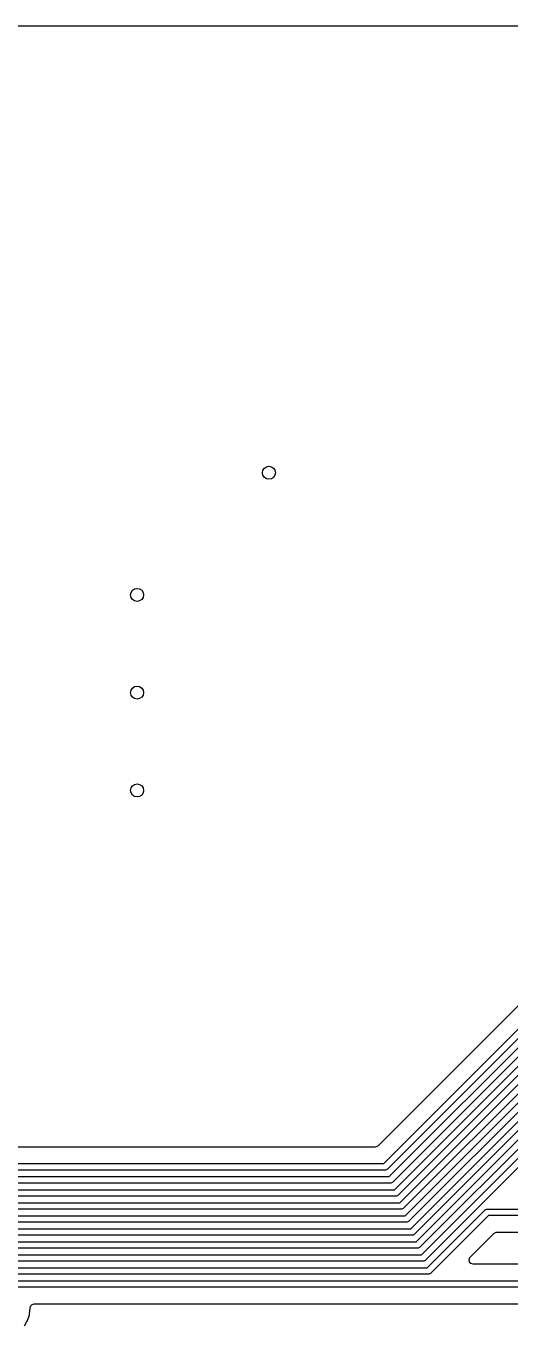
# Model space of a CAD drawing. Extents: x 1.41 to 5.4, y -5.53 to -2.36.
# Drawn here: x 3.685 to 4.27, y -3.931 to -2.36 of the extents above; entities that cross this region are included whole.
import ezdxf

# ---------------------------------------------------------------- set-up
doc = ezdxf.new("R2010")
doc.units = 0
doc.header["$MEASUREMENT"] = 0
doc.layers.add('BLACK', color=7, linetype='CONTINUOUS')

msp = doc.modelspace()

# ---------------------------------------------------------------- linework, layer by layer
at = {"layer": 'BLACK', "linetype": 'CONTINUOUS'}
for p, q in [((3.24154, -2.35984), (5.22837, -2.35984)), ((4.812, -3.01121), (4.11026, -3.71295)), ((4.1171, -3.73442), (4.83516, -3.01636)), ((4.84188, -3.02077), (4.12151, -3.74114)), ((4.12361, -3.75015), (4.81101, -3.06275)), ((4.81543, -3.06947), (4.12803, -3.75687)), ((4.13013, -3.76588), (4.80543, -3.09058)), ((4.80985, -3.0973), (4.13454, -3.7726)), ((4.13664, -3.78161), (4.39118, -3.52707)), ((4.3956, -3.53379), (4.14106, -3.78833)), ((4.14316, -3.79734), (4.39571, -3.54479)), ((4.40012, -3.55151), (4.14757, -3.80406)), ((4.14967, -3.81307), (4.37232, -3.59042)), ((4.37673, -3.59715), (4.15475, -3.81913)), ((4.15638, -3.8288), (4.32458, -3.6606)), ((4.32899, -3.66732), (4.1608, -3.83552)), ((4.1629, -3.84453), (4.30352, -3.70391)), ((4.10675, -3.7144), (3.41374, -3.7144)), ((4.1078, -3.71429), (4.10675, -3.7144)), ((4.11026, -3.71295), (4.1078, -3.71429)), ((4.30793, -3.71063), (4.16731, -3.85125)), ((3.38428, -3.73442), (4.1171, -3.73442)), ((4.11873, -3.7423), (3.38591, -3.7423)), ((3.39079, -3.75015), (4.12361, -3.75015)), ((4.11903, -3.7422), (4.11873, -3.7423)), ((4.11934, -3.74225), (4.11903, -3.7422)), ((4.12016, -3.74183), (4.11934, -3.74225)), ((4.12104, -3.74154), (4.12016, -3.74183)), ((4.12123, -3.74129), (4.12104, -3.74154)), ((4.12151, -3.74114), (4.12123, -3.74129)), ((4.12524, -3.75803), (3.39242, -3.75803)), ((3.39731, -3.76588), (4.13013, -3.76588)), ((4.12554, -3.75793), (4.12524, -3.75803)), ((4.12586, -3.75798), (4.12554, -3.75793)), ((4.12668, -3.75756), (4.12586, -3.75798)), ((4.12756, -3.75727), (4.12668, -3.75756)), ((4.12774, -3.75702), (4.12756, -3.75727)), ((4.12803, -3.75687), (4.12774, -3.75702)), ((4.13176, -3.77375), (3.39894, -3.77375)), ((3.40382, -3.78161), (4.04145, -3.78161)), ((4.04145, -3.78161), (4.13664, -3.78161)), ((4.13206, -3.77366), (4.13176, -3.77375)), ((4.13237, -3.77371), (4.13206, -3.77366)), ((4.13319, -3.77329), (4.13237, -3.77371)), ((4.13407, -3.773), (4.13319, -3.77329)), ((4.13426, -3.77275), (4.13407, -3.773)), ((4.13454, -3.7726), (4.13426, -3.77275)), ((4.05232, -3.78948), (3.40545, -3.78948)), ((3.41034, -3.79734), (4.06165, -3.79734)), ((4.13827, -3.78948), (4.05232, -3.78948)), ((4.06165, -3.79734), (4.14316, -3.79734)), ((4.13857, -3.78939), (4.13827, -3.78948)), ((4.13889, -3.78943), (4.13857, -3.78939)), ((4.13971, -3.78902), (4.13889, -3.78943)), ((4.14059, -3.78873), (4.13971, -3.78902)), ((4.14077, -3.78847), (4.14059, -3.78873)), ((4.14106, -3.78833), (4.14077, -3.78847)), ((4.16941, -3.86026), (4.23915, -3.79052)), ((4.24356, -3.79724), (4.17383, -3.86698)), ((4.23915, -3.79052), (4.23943, -3.79038)), ((4.23943, -3.79038), (4.23962, -3.79012)), ((4.23962, -3.79012), (4.24049, -3.78984)), ((4.24049, -3.78984), (4.24131, -3.78942)), ((4.24131, -3.78942), (4.24163, -3.78947)), ((4.24163, -3.78947), (4.24193, -3.78937)), ((4.24193, -3.78937), (4.7126, -3.78937)), ((4.7126, -3.79724), (4.24356, -3.79724)), ((4.06165, -3.80521), (3.41197, -3.80521)), ((3.41685, -3.81307), (4.14967, -3.81307)), ((4.14479, -3.80521), (4.06165, -3.80521)), ((4.14509, -3.80511), (4.14479, -3.80521)), ((4.1454, -3.80516), (4.14509, -3.80511)), ((4.14623, -3.80475), (4.1454, -3.80516)), ((4.1471, -3.80446), (4.14623, -3.80475)), ((4.14729, -3.8042), (4.1471, -3.80446)), ((4.14757, -3.80406), (4.14729, -3.8042)), ((4.1515, -3.82094), (3.41848, -3.82094)), ((3.42337, -3.8288), (4.15638, -3.8288)), ((4.15209, -3.82075), (4.1515, -3.82094)), ((4.15272, -3.82075), (4.15209, -3.82075)), ((4.15322, -3.82038), (4.15272, -3.82075)), ((4.15381, -3.82019), (4.15322, -3.82038)), ((4.15418, -3.81969), (4.15381, -3.82019)), ((4.15468, -3.81932), (4.15418, -3.81969)), ((4.15475, -3.81913), (4.15468, -3.81932)), ((4.22162, -3.8475), (4.2504, -3.81872)), ((4.2504, -3.81872), (4.25285, -3.81738)), ((4.25285, -3.81738), (4.25391, -3.81726)), ((4.25391, -3.81726), (4.69272, -3.81726)), ((4.15801, -3.83667), (3.425, -3.83667)), ((3.42988, -3.84453), (4.1629, -3.84453)), ((4.15832, -3.83657), (4.15801, -3.83667)), ((4.15863, -3.83662), (4.15832, -3.83657)), ((4.15945, -3.8362), (4.15863, -3.83662)), ((4.16033, -3.83592), (4.15945, -3.8362)), ((4.16052, -3.83566), (4.16033, -3.83592)), ((4.1608, -3.83552), (4.16052, -3.83566)), ((4.22022, -3.8503), (4.22138, -3.84776)), ((4.22138, -3.84776), (4.22162, -3.8475)), ((4.16453, -3.8524), (3.43151, -3.8524)), ((3.44683, -3.86026), (4.0892, -3.86026)), ((4.0892, -3.86026), (4.16941, -3.86026)), ((4.16483, -3.8523), (4.16453, -3.8524)), ((4.16515, -3.85235), (4.16483, -3.8523)), ((4.16597, -3.85193), (4.16515, -3.85235)), ((4.16684, -3.85165), (4.16597, -3.85193)), ((4.16703, -3.85139), (4.16684, -3.85165)), ((4.16731, -3.85125), (4.16703, -3.85139)), ((4.22062, -3.85306), (4.22022, -3.8503)), ((4.22245, -3.85518), (4.22062, -3.85306)), ((4.22513, -3.85596), (4.22245, -3.85518)), ((4.69272, -3.85596), (4.22513, -3.85596)), ((3.44291, -3.87598), (4.7126, -3.87598)), ((4.0892, -3.86813), (3.44683, -3.86813)), ((4.17104, -3.86813), (4.0892, -3.86813)), ((4.17135, -3.86803), (4.17104, -3.86813)), ((4.17166, -3.86808), (4.17135, -3.86803)), ((4.17248, -3.86766), (4.17166, -3.86808)), ((4.17336, -3.86738), (4.17248, -3.86766)), ((4.17355, -3.86712), (4.17336, -3.86738)), ((4.17383, -3.86698), (4.17355, -3.86712)), ((4.7126, -3.88386), (3.44454, -3.88386)), ((3.6888, -3.91602), (3.68946, -3.90971)), ((3.68946, -3.90919), (3.68946, -3.90893)), ((3.68946, -3.90893), (3.68956, -3.90893)), ((3.68949, -3.90945), (3.68946, -3.90919)), ((3.68946, -3.90971), (3.68949, -3.90945)), ((3.68956, -3.90893), (3.68998, -3.90661)), ((3.68998, -3.90661), (3.69189, -3.90457)), ((3.69189, -3.90457), (3.69441, -3.90388)), ((3.69441, -3.90388), (4.68762, -3.90388)), ((3.68262, -3.93059), (3.68526, -3.92601)), ((3.68526, -3.92601), (3.68625, -3.9243)), ((3.68625, -3.9243), (3.68638, -3.92408)), ((3.68625, -3.9243), (3.68625, -3.9243)), ((3.68638, -3.92408), (3.6887, -3.91693)), ((3.6887, -3.91693), (3.6888, -3.91602))]:
    msp.add_line(p, q, dxfattribs=at)
at = {"layer": 'BLACK'}
for centre in [(3.97835, -2.89961), (3.8189, -3.04724), (3.8189, -3.16535), (3.8189, -3.28346)]:
    msp.add_circle(centre, 0.00787, dxfattribs=at)

doc.saveas('drawing.dxf')
